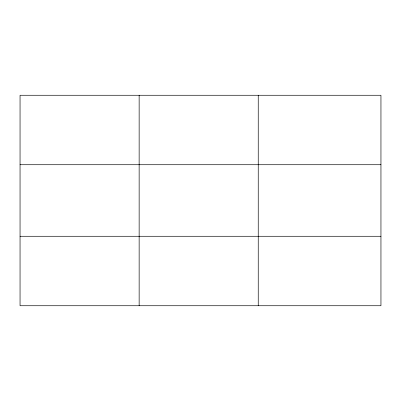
<?xml version="1.0" encoding="UTF-8"?>
<svg xmlns="http://www.w3.org/2000/svg" width="401" height="401" viewBox="0 0 401 401"><rect width="100%" height="100%" fill="white"/><g stroke="black" fill="none" stroke-linecap="round" stroke-linejoin="round"><path stroke-width="0.6" d="M139.147 95.268L139.147 305.732M258.244 95.268L258.244 305.732M380.95 236.279L380.95 305.732L20.05 305.732L20.05 95.268L380.95 95.268L380.95 236.279L20.05 236.279M20.05 164.721L380.95 164.721"/></g></svg>
